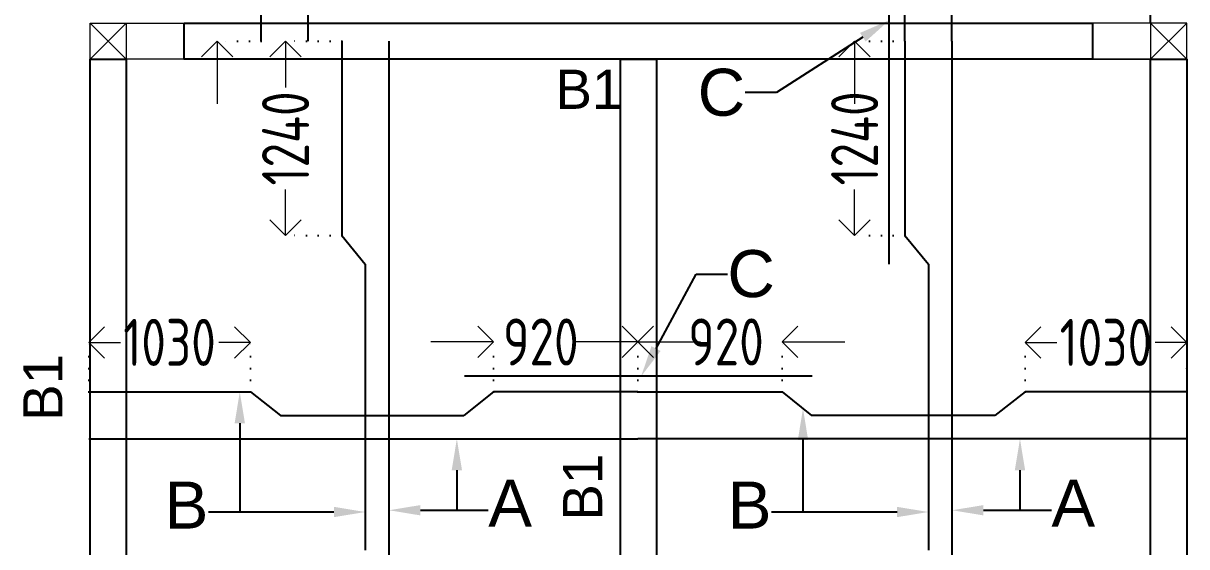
# Model space of a CAD drawing. Header units: inches. Extents: x -605 to 2991212, y -2872845 to 0.
# Drawn here: x 2805021 to 2812439, y -2075512 to -2072172 of the extents above; entities that cross this region are included whole.
import ezdxf
from ezdxf import colors
from ezdxf.entities.mleader import LeaderData, LeaderLine
from ezdxf.enums import TextEntityAlignment as Align
from ezdxf.math import Vec2, Vec3

# ---------------------------------------------------------------- set-up
doc = ezdxf.new("R2010")
doc.units = ezdxf.units.IN
doc.header["$LTSCALE"] = 600
doc.header["$MEASUREMENT"] = 0
doc.linetypes.add('DOT2', pattern=[0.125, 0, -0.125])
for name, color, linetype, lineweight in [('PV_MASONRY', 10, 'Continuous', 0), ('rDIMension', 1, 'Continuous', 18), ('rRCC 2', 40, 'Continuous', 15), ('rREINF 1', 1, 'Continuous', 25)]:
    doc.layers.add(name, color=color, linetype=linetype, lineweight=lineweight)
doc.layers.add('see level', color=2, linetype='Continuous')
doc.styles.add('DIM', font='geniso.shx', dxfattribs={"width": 0.85})
doc.styles.get("Standard").update_dxf_attribs({"font": 'arial.ttf'})
doc.dimstyles.new('ST-100', dxfattribs={"dimscale": 100, "dimtxt": 2.5, "dimasz": 2, "dimexe": 0.18, "dimexo": 0.0625, "dimgap": 0.2, "dimtad": 0, "dimdec": 0, "dimzin": 0, "dimdsep": 46, "dimtxsty": 'DIM', "dimblk": 'OPEN90', "dimcen": 0.09, "dimclrd": 256, "dimclrt": 7, "dimadec": 0, "dimazin": 0, "dimtfac": 1, "dimtdec": 0, "dimtofl": 0, "dimtmove": 0, "dimatfit": 3, "dimldrblk": 'OPEN90', "dimfxl": 1, "dimtolj": 1, "dimtzin": 0, "dimlwd": -1, "dimarcsym": 0})

# ---------------------------------------------------------------- blocks, each defined once
blk = doc.blocks.new('_Open90')
at = {"color": 0, "linetype": 'ByBlock', "lineweight": -2}
for p, q in [((-0.5, 0.5), (0, 0)), ((0, 0), (-1, 0)), ((0, 0), (-0.5, -0.5))]:
    blk.add_line(p, q, dxfattribs=at)
blk = doc.blocks.new('*D72')
at = {"layer": 'Defpoints', "color": 0, "linetype": 'ByBlock', "transparency": 16777216}
for p in [(2806468.9, -2074208), (2805438.9, -2074523.7), (2806468.9, -2074523.7)]:
    blk.add_point(p, dxfattribs=at)
at = {"layer": 'rDIMension', "color": 0, "linetype": 'DOT2', "lineweight": -2, "transparency": 16777216}
for p, q in [((2805438.9, -2074523.7), (2805438.9, -2074208)), ((2806468.9, -2074523.7), (2806468.9, -2074208))]:
    blk.add_line(p, q, dxfattribs=at)
at = {"layer": 'rDIMension', "transparency": 16777216}
for p, q in [((2805638.9, -2074208), (2805640.5, -2074208)), ((2806268.9, -2074208), (2806267.2, -2074208))]:
    blk.add_line(p, q, dxfattribs=at)
at = {"layer": 'rDIMension', "linetype": 'ByBlock', "transparency": 16777216, "xscale": 200, "yscale": 200, "zscale": 200, "rotation": 180}
blk.add_blockref('_Open90', (2805438.9, -2074208), dxfattribs=at)
at = {"layer": 'rDIMension', "linetype": 'ByBlock', "transparency": 16777216, "xscale": 200, "yscale": 200, "zscale": 200}
blk.add_blockref('_Open90', (2806468.9, -2074208), dxfattribs=at)
at = {"layer": 'rDIMension', "color": 7, "linetype": 'ByBlock', "transparency": 16777216, "insert": (2805953.9, -2074208), "char_height": 300, "attachment_point": 5, "style": 'DIM'}
blk.add_mtext('\\A1;1030', dxfattribs=at)
blk = doc.blocks.new('*D73')
at = {"layer": 'Defpoints', "color": 0, "linetype": 'ByBlock', "transparency": 16777216}
for p in [(2808938.9, -2074205.3), (2808018.9, -2074523.7), (2808938.9, -2074523.7)]:
    blk.add_point(p, dxfattribs=at)
at = {"layer": 'rDIMension', "transparency": 16777216}
for p, q in [((2807818.9, -2074205.3), (2807618.9, -2074205.3)), ((2809138.9, -2074205.3), (2809338.9, -2074205.3))]:
    blk.add_line(p, q, dxfattribs=at)
at = {"layer": 'rDIMension', "color": 0, "linetype": 'DOT2', "lineweight": -2, "transparency": 16777216}
for p, q in [((2808018.9, -2074523.7), (2808018.9, -2074205.3)), ((2808938.9, -2074523.7), (2808938.9, -2074205.3))]:
    blk.add_line(p, q, dxfattribs=at)
at = {"layer": 'rDIMension', "linetype": 'ByBlock', "transparency": 16777216, "xscale": 200, "yscale": 200, "zscale": 200}
blk.add_blockref('_Open90', (2808018.9, -2074205.3), dxfattribs=at)
at = {"layer": 'rDIMension', "linetype": 'ByBlock', "transparency": 16777216, "xscale": 200, "yscale": 200, "zscale": 200, "rotation": 180}
blk.add_blockref('_Open90', (2808938.9, -2074205.3), dxfattribs=at)
at = {"layer": 'rDIMension', "color": 7, "linetype": 'ByBlock', "transparency": 16777216, "insert": (2808320.8, -2074205.3), "char_height": 300, "attachment_point": 5, "style": 'DIM'}
blk.add_mtext('\\A1;920', dxfattribs=at)
blk = doc.blocks.new('*D74')
at = {"layer": 'Defpoints', "color": 0, "linetype": 'ByBlock', "transparency": 16777216}
for p in [(2811408.9, -2074208), (2811408.9, -2074523.7), (2812438.9, -2074523.7)]:
    blk.add_point(p, dxfattribs=at)
at = {"layer": 'rDIMension', "color": 0, "linetype": 'DOT2', "lineweight": -2, "transparency": 16777216}
for p, q in [((2811408.9, -2074523.7), (2811408.9, -2074208)), ((2812438.9, -2074523.7), (2812438.9, -2074208))]:
    blk.add_line(p, q, dxfattribs=at)
at = {"layer": 'rDIMension', "transparency": 16777216}
for p, q in [((2811608.9, -2074208), (2811610.5, -2074208)), ((2812238.9, -2074208), (2812237.2, -2074208))]:
    blk.add_line(p, q, dxfattribs=at)
at = {"layer": 'rDIMension', "linetype": 'ByBlock', "transparency": 16777216, "xscale": 200, "yscale": 200, "zscale": 200, "rotation": 180}
blk.add_blockref('_Open90', (2811408.9, -2074208), dxfattribs=at)
at = {"layer": 'rDIMension', "linetype": 'ByBlock', "transparency": 16777216, "xscale": 200, "yscale": 200, "zscale": 200}
blk.add_blockref('_Open90', (2812438.9, -2074208), dxfattribs=at)
at = {"layer": 'rDIMension', "color": 7, "linetype": 'ByBlock', "transparency": 16777216, "insert": (2811923.9, -2074208), "char_height": 300, "attachment_point": 5, "style": 'DIM'}
blk.add_mtext('\\A1;1030', dxfattribs=at)
blk = doc.blocks.new('*D75')
at = {"layer": 'Defpoints', "color": 0, "linetype": 'ByBlock', "transparency": 16777216}
for p in [(2808938.9, -2074205.3), (2808938.9, -2074523.7), (2809858.9, -2074523.7)]:
    blk.add_point(p, dxfattribs=at)
at = {"layer": 'rDIMension', "transparency": 16777216}
for p, q in [((2808738.9, -2074205.3), (2808538.9, -2074205.3)), ((2810058.9, -2074205.3), (2810258.9, -2074205.3))]:
    blk.add_line(p, q, dxfattribs=at)
at = {"layer": 'rDIMension', "color": 0, "linetype": 'DOT2', "lineweight": -2, "transparency": 16777216}
for p, q in [((2808938.9, -2074523.7), (2808938.9, -2074205.3)), ((2809858.9, -2074523.7), (2809858.9, -2074205.3))]:
    blk.add_line(p, q, dxfattribs=at)
at = {"layer": 'rDIMension', "linetype": 'ByBlock', "transparency": 16777216, "xscale": 200, "yscale": 200, "zscale": 200}
blk.add_blockref('_Open90', (2808938.9, -2074205.3), dxfattribs=at)
at = {"layer": 'rDIMension', "linetype": 'ByBlock', "transparency": 16777216, "xscale": 200, "yscale": 200, "zscale": 200, "rotation": 180}
blk.add_blockref('_Open90', (2809858.9, -2074205.3), dxfattribs=at)
at = {"layer": 'rDIMension', "color": 7, "linetype": 'ByBlock', "transparency": 16777216, "insert": (2809501.4, -2074205.3), "char_height": 300, "attachment_point": 5, "style": 'DIM'}
blk.add_mtext('\\A1;920', dxfattribs=at)
blk = doc.blocks.new('*D179')
at = {"layer": 'Defpoints', "color": 0, "linetype": 'ByBlock', "transparency": 16777216}
for p in [(2806257.4, -2071366.9), (2806538.1, -2071366.9), (2806538.1, -2072286.9)]:
    blk.add_point(p, dxfattribs=at)
at = {"layer": 'rDIMension', "transparency": 16777216}
for p, q in [((2806257.4, -2071166.9), (2806257.4, -2070966.9)), ((2806257.4, -2072486.9), (2806257.4, -2072686.9))]:
    blk.add_line(p, q, dxfattribs=at)
at = {"layer": 'rDIMension', "color": 0, "linetype": 'DOT2', "lineweight": -2, "transparency": 16777216}
for p, q in [((2806538.1, -2071366.9), (2806257.4, -2071366.9)), ((2806538.1, -2072286.9), (2806257.4, -2072286.9))]:
    blk.add_line(p, q, dxfattribs=at)
at = {"layer": 'rDIMension', "linetype": 'ByBlock', "transparency": 16777216, "xscale": 200, "yscale": 200, "zscale": 200}
for p, rotation in [((2806257.4, -2071366.9), 270), ((2806257.4, -2072286.9), 90)]:
    blk.add_blockref('_Open90', p, dxfattribs=dict(at, rotation=rotation))
at = {"layer": 'rDIMension', "color": 7, "linetype": 'ByBlock', "transparency": 16777216, "insert": (2806257.4, -2071826.9), "char_height": 300, "attachment_point": 5, "rotation": 90, "style": 'DIM'}
blk.add_mtext('\\A1;920', dxfattribs=at)
blk = doc.blocks.new('*D181')
at = {"layer": 'Defpoints', "color": 0, "linetype": 'ByBlock', "transparency": 16777216}
for p in [(2810321.5, -2071366.9), (2810642.2, -2071366.9), (2810642.2, -2072286.9)]:
    blk.add_point(p, dxfattribs=at)
at = {"layer": 'rDIMension', "transparency": 16777216}
for p, q in [((2810321.5, -2071166.9), (2810321.5, -2070966.9)), ((2810321.5, -2072486.9), (2810321.5, -2072686.9))]:
    blk.add_line(p, q, dxfattribs=at)
at = {"layer": 'rDIMension', "color": 0, "linetype": 'DOT2', "lineweight": -2, "transparency": 16777216}
for p, q in [((2810642.2, -2071366.9), (2810321.5, -2071366.9)), ((2810642.2, -2072286.9), (2810321.5, -2072286.9))]:
    blk.add_line(p, q, dxfattribs=at)
at = {"layer": 'rDIMension', "linetype": 'ByBlock', "transparency": 16777216, "xscale": 200, "yscale": 200, "zscale": 200}
for p, rotation in [((2810321.5, -2071366.9), 270), ((2810321.5, -2072286.9), 90)]:
    blk.add_blockref('_Open90', p, dxfattribs=dict(at, rotation=rotation))
at = {"layer": 'rDIMension', "color": 7, "linetype": 'ByBlock', "transparency": 16777216, "insert": (2810321.5, -2071826.9), "char_height": 300, "attachment_point": 5, "rotation": 90, "style": 'DIM'}
blk.add_mtext('\\A1;920', dxfattribs=at)
blk = doc.blocks.new('*D184')
at = {"layer": 'Defpoints', "color": 0, "linetype": 'ByBlock', "transparency": 16777216}
for p in [(2806693.5, -2072286.9), (2807051.9, -2072286.9), (2807051.9, -2073526.9)]:
    blk.add_point(p, dxfattribs=at)
at = {"layer": 'rDIMension', "color": 0, "linetype": 'DOT2', "lineweight": -2, "transparency": 16777216}
for p, q in [((2807051.9, -2072286.9), (2806693.5, -2072286.9)), ((2807051.9, -2073526.9), (2806693.5, -2073526.9))]:
    blk.add_line(p, q, dxfattribs=at)
at = {"layer": 'rDIMension', "transparency": 16777216}
for p, q in [((2806693.5, -2072486.9), (2806693.5, -2072580.8)), ((2806693.5, -2073326.9), (2806693.5, -2073233))]:
    blk.add_line(p, q, dxfattribs=at)
at = {"layer": 'rDIMension', "linetype": 'ByBlock', "transparency": 16777216, "xscale": 200, "yscale": 200, "zscale": 200}
for p, rotation in [((2806693.5, -2072286.9), 90), ((2806693.5, -2073526.9), 270)]:
    blk.add_blockref('_Open90', p, dxfattribs=dict(at, rotation=rotation))
at = {"layer": 'rDIMension', "color": 7, "linetype": 'ByBlock', "transparency": 16777216, "insert": (2806693.5, -2072906.9), "char_height": 300, "attachment_point": 5, "rotation": 90, "style": 'DIM'}
blk.add_mtext('\\A1;1240', dxfattribs=at)
blk = doc.blocks.new('*D186')
at = {"layer": 'Defpoints', "color": 0, "linetype": 'ByBlock', "transparency": 16777216}
for p in [(2810321.5, -2072286.9), (2810642.2, -2072286.9), (2810642.2, -2073526.9)]:
    blk.add_point(p, dxfattribs=at)
at = {"layer": 'rDIMension', "color": 0, "linetype": 'DOT2', "lineweight": -2, "transparency": 16777216}
for p, q in [((2810642.2, -2072286.9), (2810321.5, -2072286.9)), ((2810642.2, -2073526.9), (2810321.5, -2073526.9))]:
    blk.add_line(p, q, dxfattribs=at)
at = {"layer": 'rDIMension', "transparency": 16777216}
for p, q in [((2810321.5, -2072486.9), (2810321.5, -2072580.8)), ((2810321.5, -2073326.9), (2810321.5, -2073233))]:
    blk.add_line(p, q, dxfattribs=at)
at = {"layer": 'rDIMension', "linetype": 'ByBlock', "transparency": 16777216, "xscale": 200, "yscale": 200, "zscale": 200}
for p, rotation in [((2810321.5, -2072286.9), 90), ((2810321.5, -2073526.9), 270)]:
    blk.add_blockref('_Open90', p, dxfattribs=dict(at, rotation=rotation))
at = {"layer": 'rDIMension', "color": 7, "linetype": 'ByBlock', "transparency": 16777216, "insert": (2810321.5, -2072906.9), "char_height": 300, "attachment_point": 5, "rotation": 90, "style": 'DIM'}
blk.add_mtext('\\A1;1240', dxfattribs=at)

msp = doc.modelspace()

# ---------------------------------------------------------------- linework, layer by layer
at = {"color": 8, "linetype": 'ByBlock'}
msp.add_line((2812208.9, -2072171.9), (2812208.9, -2069771.9), dxfattribs=at)
at = {"color": 4, "linetype": 'ByBlock'}
for points in [[(2806838.1, -2072286.9), (2806838.1, -2069656.9)], [(2810942.2, -2072286.9), (2810942.2, -2069656.9)], [(2806538.1, -2072286.9), (2806538.1, -2071366.9), (2806688.1, -2071212.2)], [(2810542.2, -2073708.1), (2810542.2, -2071212.2)], [(2810642.2, -2072286.9), (2810642.2, -2071366.9), (2810792.2, -2071212.2)], [(2807051.9, -2072286.9), (2807051.9, -2073526.9), (2807201.9, -2073708.1)], [(2807351.9, -2072286.9), (2807351.9, -2076955.2)], [(2810642.2, -2072286.9), (2810642.2, -2073526.9), (2810792.2, -2073708.1)], [(2810942.2, -2072286.9), (2810942.2, -2076955.2)], [(2807201.9, -2073708.1), (2807201.9, -2075534)], [(2810792.2, -2073708.1), (2810792.2, -2075534)], [(2810051.1, -2074423.7), (2807834.6, -2074423.7)], [(2805438.9, -2074523.7), (2806468.9, -2074523.7), (2806662.1, -2074673.7)], [(2808938.9, -2074523.7), (2808018.9, -2074523.7), (2807830.6, -2074673.7)], [(2808938.9, -2074523.7), (2809858.9, -2074523.7), (2810047.1, -2074673.7)], [(2812438.9, -2074523.7), (2811408.9, -2074523.7), (2811215.6, -2074673.7)], [(2806662.1, -2074673.7), (2807830.6, -2074673.7)], [(2811215.6, -2074673.7), (2810047.1, -2074673.7)], [(2805438.9, -2074823.7), (2808938.9, -2074823.7)], [(2812438.9, -2074823.7), (2808938.9, -2074823.7)]]:
    msp.add_lwpolyline(points, dxfattribs=at)
at = {"color": 1, "linetype": 'ByBlock'}
for points in [[(2806046.8, -2072171.9), (2811838.9, -2072171.9), (2811838.9, -2072401.9), (2806046.8, -2072401.9)], [(2805446.8, -2072401.9), (2805676.8, -2072401.9), (2805676.8, -2076840.2), (2805446.8, -2076840.2)], [(2808827.8, -2072401.9), (2809057.8, -2072401.9), (2809057.8, -2076840.2), (2808827.8, -2076840.2)], [(2812208.9, -2072401.9), (2812438.9, -2072401.9), (2812438.9, -2076840.2), (2812208.9, -2076840.2)]]:
    msp.add_lwpolyline(points, close=True, dxfattribs=at)
at = {"layer": 'PV_MASONRY', "color": 8}
msp.add_line((2812208.9, -2072401.9), (2805676.7, -2072401.9), dxfattribs=at)
at = {"layer": 'rRCC 2', "color": 6}
for p, q in [((2805446.8, -2072171.9), (2805676.8, -2072401.9)), ((2805446.8, -2072401.9), (2805676.8, -2072171.9)), ((2812438.9, -2072171.9), (2812208.9, -2072401.9)), ((2812438.9, -2072401.9), (2812208.9, -2072171.9))]:
    msp.add_line(p, q, dxfattribs=at)
for points in [[(2805446.8, -2072401.9), (2805446.8, -2072171.9), (2806046.8, -2072171.9), (2806046.8, -2072401.9)], [(2805446.8, -2072171.9), (2805676.8, -2072171.9), (2805676.8, -2072401.9), (2805446.8, -2072401.9)], [(2812438.9, -2072401.9), (2812438.9, -2072171.9), (2811838.9, -2072171.9), (2811838.9, -2072401.9)], [(2812438.9, -2072171.9), (2812208.9, -2072171.9), (2812208.9, -2072401.9), (2812438.9, -2072401.9)]]:
    msp.add_lwpolyline(points, close=True, dxfattribs=at)
at = {"layer": 'see level', "color": 4, "linetype": 'ByBlock', "lineweight": 20}
msp.add_line((2805676.7, -2072401.9), (2805446.8, -2072401.9), dxfattribs=at)

# ---------------------------------------------------------------- texts
at = {"layer": 'rRCC 2'}
msp.add_text('B1', height=250, dxfattribs=at).set_placement((2808627.5, -2072593.2), align=Align.MIDDLE_CENTER)
for p in [(2805146.2, -2074494.9), (2808587.5, -2075131.6)]:
    msp.add_text('B1', height=250, rotation=90, dxfattribs=at).set_placement(p, align=Align.MIDDLE_CENTER)

# ---------------------------------------------------------------- dimensions: what is measured, and where the dimension line sits
at = {"layer": 'rDIMension', "color": 1, "linetype": 'ByBlock'}
for base, p1, p2, picture, middle in [((2806257.4, -2071366.9), (2806538.1, -2072286.9), (2806538.1, -2071366.9), '*D179', (2806257.4, -2071826.9)), ((2810321.5, -2071366.9), (2810642.2, -2072286.9), (2810642.2, -2071366.9), '*D181', (2810321.5, -2071826.9)), ((2806693.5, -2072286.9), (2807051.9, -2073526.9), (2807051.9, -2072286.9), '*D184', (2806693.5, -2072906.9)), ((2810321.5, -2072286.9), (2810642.2, -2073526.9), (2810642.2, -2072286.9), '*D186', (2810321.5, -2072906.9))]:
    dim = msp.add_linear_dim(base=base, p1=p1, p2=p2, angle=90, dimstyle='ST-100', override={"dimtxt": 3, "dimexe": 0, "dimexo": 0, "dimtmove": 1, "dimfxl": 1.25, "dimtfillclr": 256, "dimarcsym": 2}, dxfattribs=at)
    dim.commit()
    dim.dimension.update_dxf_attribs({"geometry": picture, "text_midpoint": middle})
for base, p1, p2, override, picture, middle in [((2806468.9, -2074208), (2805438.9, -2074523.7), (2806468.9, -2074523.7), {"dimtxt": 3, "dimasz": 2, "dimexe": 0, "dimexo": 0, "dimtmove": 1, "dimfxl": 1.25, "dimtfillclr": 256, "dimarcsym": 2}, '*D72', (2805953.9, -2074208)), ((2808938.9, -2074205.3), (2808018.9, -2074523.7), (2808938.9, -2074523.7), {"dimtxt": 3, "dimexe": 0, "dimexo": 0, "dimtmove": 1, "dimfxl": 1.25, "dimtfillclr": 256, "dimarcsym": 2}, '*D73', (2808320.8, -2074205.3))]:
    dim = msp.add_linear_dim(base=base, p1=p1, p2=p2, dimstyle='ST-100', override=override, dxfattribs=at)
    dim.commit()
    dim.dimension.update_dxf_attribs({"geometry": picture, "text_midpoint": middle, "dimtype": 160})
for base, p1, p2, override, picture, middle in [((2808938.9, -2074205.3), (2809858.9, -2074523.7), (2808938.9, -2074523.7), {"dimtxt": 3, "dimexe": 0, "dimexo": 0, "dimtmove": 1, "dimfxl": 1.25, "dimtfillclr": 256, "dimarcsym": 2}, '*D75', (2809501.4, -2074205.3)), ((2811408.9, -2074208), (2812438.9, -2074523.7), (2811408.9, -2074523.7), {"dimtxt": 3, "dimasz": 2, "dimexe": 0, "dimexo": 0, "dimtmove": 1, "dimfxl": 1.25, "dimtfillclr": 256, "dimarcsym": 2}, '*D74', (2811923.9, -2074208))]:
    dim = msp.add_linear_dim(base=base, p1=p1, p2=p2, angle=180, dimstyle='ST-100', override=override, dxfattribs=at)
    dim.commit()
    dim.dimension.update_dxf_attribs({"geometry": picture, "text_midpoint": middle, "dimtype": 160})

# ---------------------------------------------------------------- leaders
at = {"layer": 'rREINF 1', "color": 3, "linetype": 'ByBlock'}
ml = msp.add_multileader_mtext('Standard', dxfattribs=at)
ml.set_content('C', color=3)
ml.set_leader_properties()
ml.build(insert=Vec2(0, 0))
ml.multileader.update_dxf_attribs({"text_top_attachment_type": 0, "text_bottom_attachment_type": 0, "dogleg_length": 200, "arrow_head_size": 200})
ctx = ml.context
ctx.base_point, ctx.char_height, ctx.arrow_head_size, ctx.landing_gap_size, ctx.plane_origin = Vec3(2809358.3, -2072614.7), 300, 200, 0.09, Vec3(2810120.8, -2072403.4)
ctx.text_align_type = 2
notes = []
notes.append((ctx, [(1, (1, 1, 0), (2809823.7, -2072614.7), (-1, 0), 200, [(0, [(2810542.2, -2072152.8)], 256, [])])]))
ctx.mtext.insert, ctx.mtext.alignment, ctx.mtext.flow_direction = Vec3(2809623.6, -2072462.1), 3, 5
ml = msp.add_multileader_mtext('Standard', dxfattribs=at)
ml.set_content('C', color=3)
ml.set_leader_properties()
ml.build(insert=Vec2(0, 0))
ml.multileader.update_dxf_attribs({"text_top_attachment_type": 0, "text_bottom_attachment_type": 0, "dogleg_length": 200, "arrow_head_size": 200})
ctx = ml.context
ctx.base_point, ctx.char_height, ctx.arrow_head_size, ctx.landing_gap_size, ctx.plane_origin = Vec3(2809510.3, -2073771.8), 300, 200, 0.09, Vec3(2808539.4, -2074674.3)
notes.append((ctx, [(0, (1, 1, 0), (2809310.3, -2073771.8), (1, 0), 200, [(0, [(2808960.8, -2074423.7)], 256, [])])]))
ctx.mtext.insert, ctx.mtext.flow_direction = Vec3(2809510.3, -2073619.3), 5
ml = msp.add_multileader_mtext('Standard', dxfattribs=at)
ml.set_content('B', color=3)
ml.set_leader_properties()
ml.build(insert=Vec2(0, 0))
ml.multileader.update_dxf_attribs({"text_top_attachment_type": 0, "text_bottom_attachment_type": 0, "dogleg_length": 200, "arrow_head_size": 200})
ctx = ml.context
ctx.base_point, ctx.char_height, ctx.arrow_head_size, ctx.landing_gap_size, ctx.plane_origin = Vec3(2805974.9, -2075290.1), 300, 200, 0.09, Vec3(2806435.7, -2074696.8)
ctx.text_align_type = 2
notes.append((ctx, [(0, (1, 1, 0), (2806401.6, -2075290.1), (-1, 0), 200, [(0, [(2806401.6, -2074523.7)], 256, [])])]))
ctx.mtext.insert, ctx.mtext.alignment, ctx.mtext.flow_direction = Vec3(2806201.5, -2075095.7), 3, 5
ml = msp.add_multileader_mtext('Standard', dxfattribs=at)
ml.set_content('B', color=3)
ml.set_leader_properties()
ml.build(insert=Vec2(0, 0))
ml.multileader.update_dxf_attribs({"text_top_attachment_type": 0, "text_bottom_attachment_type": 0, "dogleg_length": 200, "arrow_head_size": 200})
ctx = ml.context
ctx.base_point, ctx.char_height, ctx.arrow_head_size, ctx.landing_gap_size, ctx.plane_origin = Vec3(2809565.1, -2075290.1), 300, 200, 0.09, Vec3(2810025.9, -2074696.8)
ctx.text_align_type = 2
notes.append((ctx, [(0, (1, 1, 0), (2809991.8, -2075290.1), (-1, 0), 200, [(0, [(2809992.5, -2074630.2)], 256, [])])]))
ctx.mtext.insert, ctx.mtext.alignment, ctx.mtext.flow_direction = Vec3(2809791.7, -2075095.7), 3, 5
ml = msp.add_multileader_mtext('Standard', dxfattribs=at)
ml.set_content('A', color=3)
ml.set_leader_properties()
ml.build(insert=Vec2(0, 0))
ml.multileader.update_dxf_attribs({"text_top_attachment_type": 0, "text_bottom_attachment_type": 0, "dogleg_length": 200, "arrow_head_size": 200})
ctx = ml.context
ctx.base_point, ctx.char_height, ctx.arrow_head_size, ctx.landing_gap_size, ctx.plane_origin = Vec3(2807985.5, -2075278.9), 300, 200, 0.09, Vec3(2807938.9, -2074685.7)
notes.append((ctx, [(0, (1, 1, 0), (2807785.5, -2075278.9), (1, 0), 200, [(0, [(2807785.5, -2074823.7)], 256, [])])]))
ctx.mtext.insert, ctx.mtext.flow_direction = Vec3(2807985.6, -2075084.5), 5
ml = msp.add_multileader_mtext('Standard', dxfattribs=at)
ml.set_content('A', color=3)
ml.set_leader_properties()
ml.build(insert=Vec2(0, 0))
ml.multileader.update_dxf_attribs({"text_top_attachment_type": 0, "text_bottom_attachment_type": 0, "dogleg_length": 200, "arrow_head_size": 200})
ctx = ml.context
ctx.base_point, ctx.char_height, ctx.arrow_head_size, ctx.landing_gap_size, ctx.plane_origin = Vec3(2811575.7, -2075278.9), 300, 200, 0.09, Vec3(2811529.2, -2074685.7)
notes.append((ctx, [(0, (1, 1, 0), (2811375.7, -2075278.9), (1, 0), 200, [(0, [(2811375.7, -2074823.7)], 256, [])])]))
ctx.mtext.insert, ctx.mtext.flow_direction = Vec3(2811575.8, -2075084.5), 5
ml = msp.add_multileader_mtext('Standard', dxfattribs=at)
ml.set_content('', color=3)
ml.set_leader_properties()
ml.build(insert=Vec2(0, 0))
ml.multileader.update_dxf_attribs({"text_top_attachment_type": 0, "text_bottom_attachment_type": 0, "dogleg_length": 200, "arrow_head_size": 200})
ctx = ml.context
ctx.base_point, ctx.char_height, ctx.arrow_head_size, ctx.landing_gap_size, ctx.plane_origin = Vec3(2806201.4, -2075290.1), 300, 200, 0.09, Vec3(2807004.9, -2075290.1)
ctx.text_align_type = 2
notes.append((ctx, [(0, (1, 1, 0), (2806401.6, -2075290.1), (-1, 0), 200, [(0, [(2807201.9, -2075290.1)], 256, [])])]))
ctx.mtext.insert, ctx.mtext.alignment, ctx.mtext.flow_direction = Vec3(2806201.5, -2075140.1), 3, 5
ml = msp.add_multileader_mtext('Standard', dxfattribs=at)
ml.set_content('', color=3)
ml.set_leader_properties()
ml.build(insert=Vec2(0, 0))
ml.multileader.update_dxf_attribs({"text_top_attachment_type": 0, "text_bottom_attachment_type": 0, "dogleg_length": 200, "arrow_head_size": 200})
ctx = ml.context
ctx.base_point, ctx.char_height, ctx.arrow_head_size, ctx.landing_gap_size, ctx.plane_origin = Vec3(2807985.5, -2075278.9), 300, 200, 0.09, Vec3(2807369.7, -2075278.9)
notes.append((ctx, [(0, (1, 1, 0), (2807785.5, -2075278.9), (1, 0), 200, [(0, [(2807352.7, -2075278.9)], 256, [])])]))
ctx.mtext.insert, ctx.mtext.flow_direction = Vec3(2807985.6, -2075128.9), 5
ml = msp.add_multileader_mtext('Standard', dxfattribs=at)
ml.set_content('', color=3)
ml.set_leader_properties()
ml.build(insert=Vec2(0, 0))
ml.multileader.update_dxf_attribs({"text_top_attachment_type": 0, "text_bottom_attachment_type": 0, "dogleg_length": 200, "arrow_head_size": 200})
ctx = ml.context
ctx.base_point, ctx.char_height, ctx.arrow_head_size, ctx.landing_gap_size, ctx.plane_origin = Vec3(2809791.6, -2075290.1), 300, 200, 0.09, Vec3(2810595.2, -2075290.1)
ctx.text_align_type = 2
notes.append((ctx, [(0, (1, 1, 0), (2809991.8, -2075290.1), (-1, 0), 200, [(0, [(2810792.2, -2075290.1)], 256, [])])]))
ctx.mtext.insert, ctx.mtext.alignment, ctx.mtext.flow_direction = Vec3(2809791.7, -2075140.1), 3, 5
ml = msp.add_multileader_mtext('Standard', dxfattribs=at)
ml.set_content('', color=3)
ml.set_leader_properties()
ml.build(insert=Vec2(0, 0))
ml.multileader.update_dxf_attribs({"text_top_attachment_type": 0, "text_bottom_attachment_type": 0, "dogleg_length": 200, "arrow_head_size": 200})
ctx = ml.context
ctx.base_point, ctx.char_height, ctx.arrow_head_size, ctx.landing_gap_size, ctx.plane_origin = Vec3(2811575.7, -2075278.9), 300, 200, 0.09, Vec3(2810959.9, -2075278.9)
notes.append((ctx, [(0, (1, 1, 0), (2811375.7, -2075278.9), (1, 0), 200, [(0, [(2810943, -2075278.9)], 256, [])])]))
ctx.mtext.insert, ctx.mtext.flow_direction = Vec3(2811575.8, -2075128.9), 5
for ctx, leaders in notes:
    for number, flags, end, landing, length, lines in leaders:
        leader = LeaderData()
        leader.index, (leader.has_last_leader_line, leader.has_dogleg_vector, leader.attachment_direction) = number, flags
        leader.last_leader_point, leader.dogleg_vector, leader.dogleg_length = Vec3(end), Vec3(landing), length
        for number, points, colour, breaks in lines:
            line = LeaderLine()
            line.index, line.vertices, line.color, line.breaks = number, Vec3.list(points), colors.encode_raw_color(colour), breaks
            leader.lines.append(line)
        ctx.leaders.append(leader)

doc.saveas('drawing.dxf')
